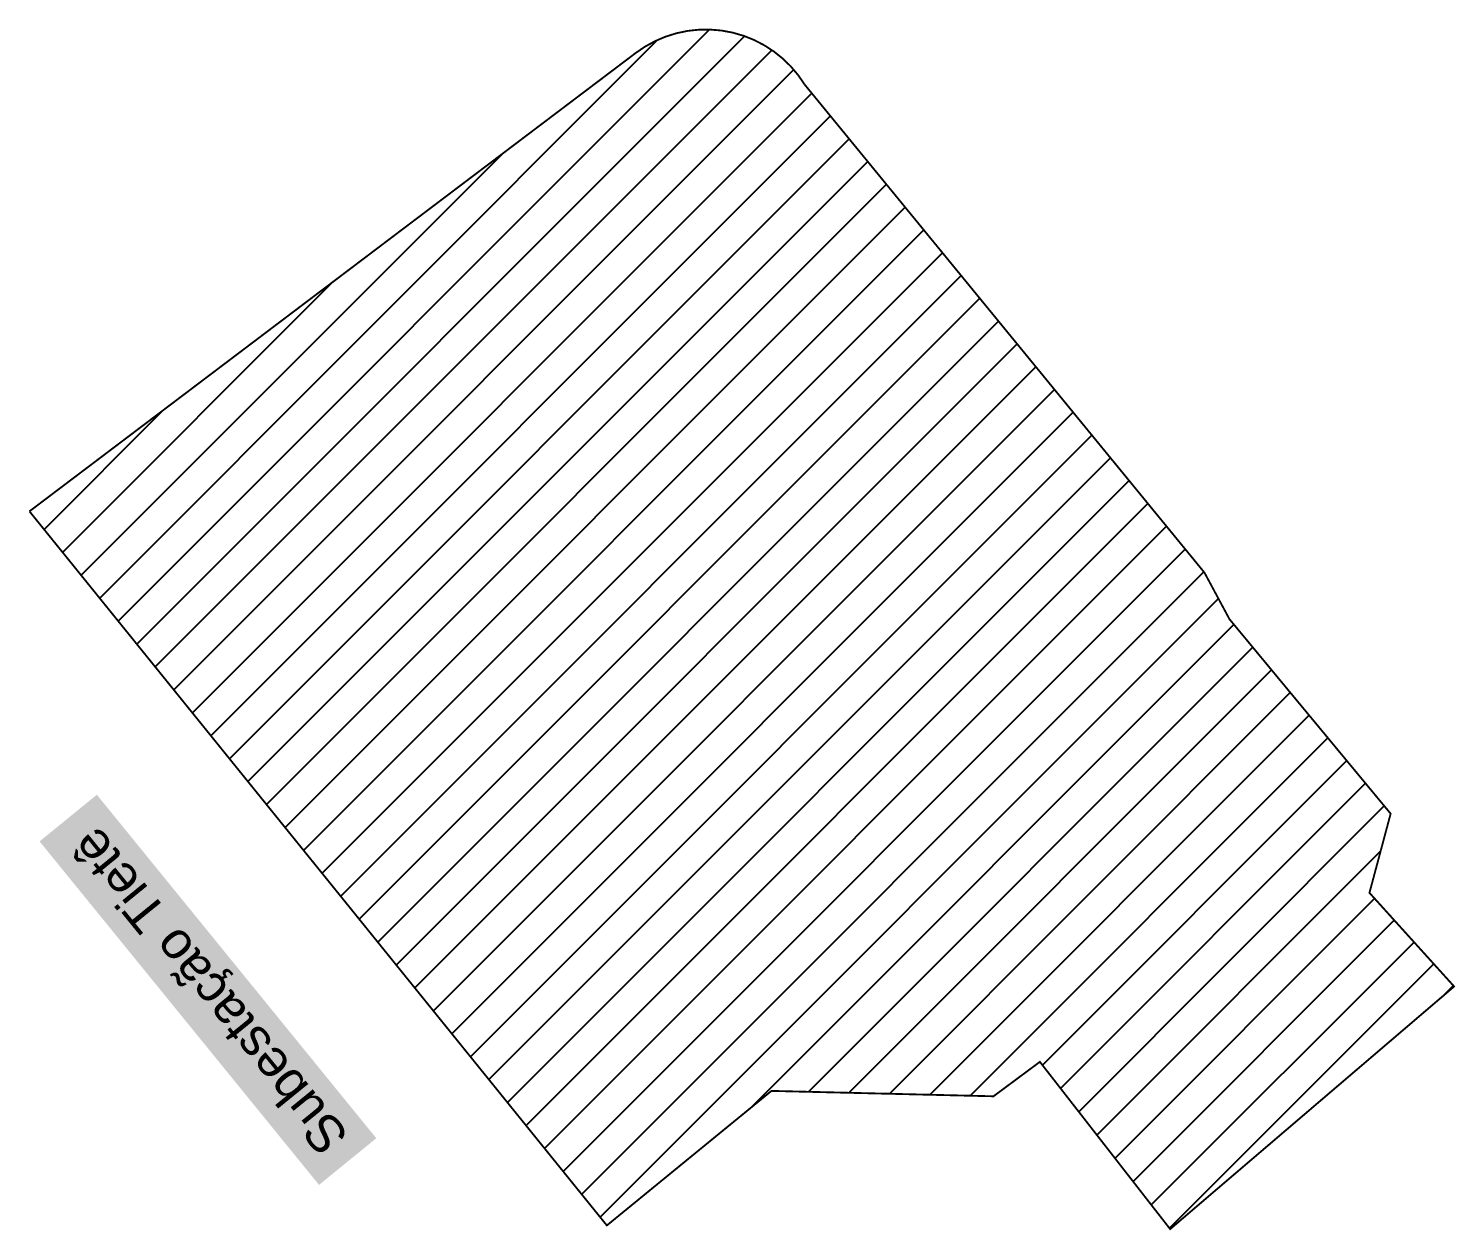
# Model space of a CAD drawing. Header units: metres. Extents: x 286532 to 329498, y 7396783 to 7466136.
# Drawn here: x 323918.1 to 324072.7, y 7400079.2 to 7400209.3 of the extents above; entities that cross this region are included whole.
import ezdxf

# ---------------------------------------------------------------- set-up
doc = ezdxf.new("R2010")
doc.units = ezdxf.units.M
doc.header["$LTSCALE"] = 10
doc.layers.add('Subestação', color=7, linetype='Continuous', true_color=0xf5f500)
doc.layers.add('Texto Subestação', color=7, linetype='Continuous', true_color=0xf0f000)
doc.styles.add('ARIAL', font='arial.ttf')

msp = doc.modelspace()

# ---------------------------------------------------------------- hatches: boundary and pattern name
at = {"layer": 'Subestação', "ltscale": 0.05}
h = msp.add_hatch(dxfattribs=at)
h.set_pattern_fill('ANSI31', color=256)
edge = h.paths.add_edge_path()
edge.add_line((323918.209, 7400157.03), (323983.879, 7400206.649))
edge.add_arc((323991.475, 7400196.596), 12.6, 31.7321, 127.07416, ccw=False)
edge.add_line((324002.191, 7400203.223), (324045.494, 7400150.394))
edge.add_line((324045.494, 7400150.394), (324048.206, 7400145.351))
edge.add_line((324048.206, 7400145.351), (324065.663, 7400124.298))
edge.add_line((324065.663, 7400124.298), (324063.367, 7400115.731))
edge.add_line((324063.367, 7400115.731), (324072.541, 7400105.59))
edge.add_line((324072.541, 7400105.59), (324041.778, 7400079.323))
edge.add_line((324041.778, 7400079.323), (324027.666, 7400097.431))
edge.add_line((324027.666, 7400097.431), (324022.639, 7400093.702))
edge.add_line((324022.639, 7400093.702), (323998.588, 7400094.285))
edge.add_line((323998.588, 7400094.285), (323980.757, 7400079.719))
edge.add_line((323980.757, 7400079.719), (323918.209, 7400157.03))

# ---------------------------------------------------------------- linework, layer by layer
at = {"layer": 'Subestação', "const_width": 0.2, "flags": 128}
msp.add_lwpolyline([(323918.209, 7400157.03), (323983.879, 7400206.649, -0.4417932), (324002.191, 7400203.223), (324045.494, 7400150.394), (324048.206, 7400145.351), (324065.663, 7400124.298), (324063.367, 7400115.731), (324072.541, 7400105.59), (324041.778, 7400079.323), (324027.666, 7400097.431), (324022.639, 7400093.702), (323998.588, 7400094.285), (323980.757, 7400079.719), (323918.209, 7400157.03)], format="xyb", dxfattribs=at)

# ---------------------------------------------------------------- texts
at = {"layer": 'Texto Subestação', "color": 250, "ltscale": 0.05, "true_color": 0x242424, "insert": (323949.865, 7400086.924), "char_height": 4, "attachment_point": 1, "rotation": 129.14629, "style": 'ARIAL', "bg_fill": 1, "box_fill_scale": 1.5, "bg_fill_color": 256, "bg_fill_true_color": 15921906, "bg_fill_transparency": 0}
msp.add_mtext_dynamic_manual_height_columns('Subestação Tietê', width=43.95166, gutter_width=4362.902, heights=[4.144], dxfattribs=at)

doc.saveas('drawing.dxf')
